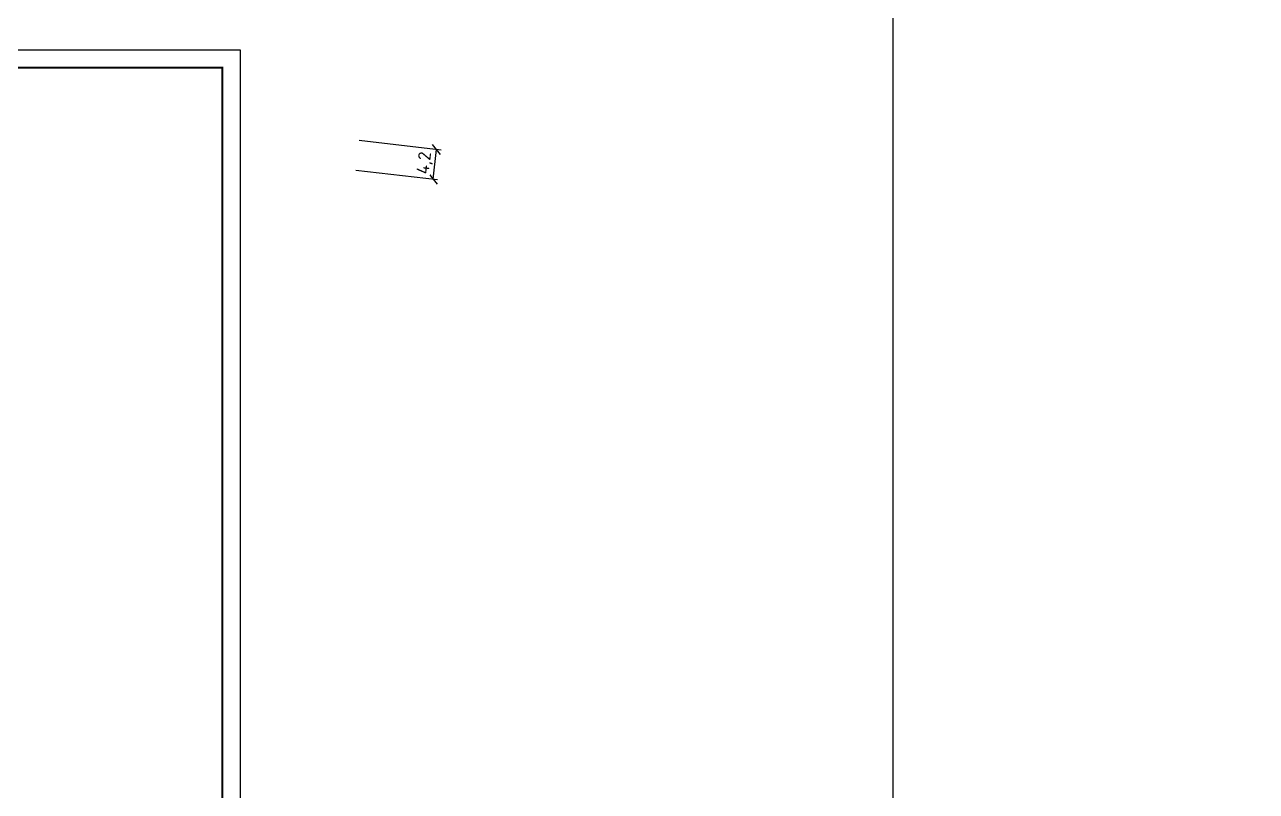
# Model space of a CAD drawing. Header units: metres. Extents: x 1642 to 8476, y 831 to 5441.
# Drawn here: x 3236.3 to 3579.5, y 2130.6 to 2344.1 of the extents above; entities that cross this region are included whole.
import ezdxf
from ezdxf.enums import TextEntityAlignment as Align

# ---------------------------------------------------------------- set-up
doc = ezdxf.new("R2010")
doc.units = ezdxf.units.M
doc.layers.add('Размеры на чертеже', color=250, linetype='Continuous', lineweight=25)
doc.styles.add('-ISOCPEUR-', font='isocpeur.ttf')
doc.styles.add('GOST', font='gost.shx', dxfattribs={"oblique": 15})
doc.styles.get("Standard").update_dxf_attribs({"font": 'arial.ttf'})
doc.dimstyles.new('М 1 к 500', dxfattribs={"dimtxt": 3.5, "dimasz": 2.5, "dimexe": 1.25, "dimexo": 0, "dimtad": 1, "dimdec": 1, "dimlfac": 0.5, "dimzin": 1, "dimtxsty": 'GOST', "dimblk": 'OBLIQUE', "dimcen": 2.5, "dimclrd": 256, "dimclre": 256, "dimclrt": 256, "dimazin": 2, "dimtfac": 1, "dimtdec": 1, "dimtmove": 0, "dimatfit": 3, "dimldrblk": 'NONE', "dimfxl": 1.25, "dimlwd": -1, "dimlwe": -1, "dimarcsym": 0})
picture_1 = doc.add_image_def('image1.jpg', size_in_pixel=(3947, 3947))

# ---------------------------------------------------------------- blocks, each defined once
blk = doc.blocks.new('_Oblique')
at = {"color": 0, "linetype": 'ByBlock', "lineweight": -2}
blk.add_line((-0.5, -0.5), (0.5, 0.5), dxfattribs=at)
blk = doc.blocks.new('*D303')
at = {"transparency": 16777216}
for p, q in [((3329.49, 2311.93), (3352.28, 2309.26)), ((3350.07, 2301.12), (3351.04, 2309.4)), ((3328.52, 2303.64), (3351.31, 2300.97))]:
    blk.add_line(p, q, dxfattribs=at)
at = {"layer": 'Defpoints', "color": 0, "lineweight": 35, "transparency": 16777216}
for p in [(3329.49, 2311.93), (3328.52, 2303.64)]:
    blk.add_point(p, dxfattribs=at)
at = {"transparency": 16777216, "xscale": 2.5, "yscale": 2.5, "zscale": 2.5}
for p, rotation in [((3351.04, 2309.4), 83.31249009423274), ((3350.07, 2301.12), 263.3124900942328)]:
    blk.add_blockref('_Oblique', p, dxfattribs=dict(at, rotation=rotation))
at = {"lineweight": 35, "transparency": 16777216, "insert": (3347.85, 2305.58), "char_height": 3.5, "attachment_point": 5, "rotation": 83.3125, "style": '-ISOCPEUR-', "bg_fill": 3, "box_fill_scale": 1.1, "bg_fill_color": 256, "bg_fill_true_color": 13158600, "bg_fill_transparency": 0}
blk.add_mtext('4,2', dxfattribs=at)
at = {"layer": 'Defpoints', "color": 0, "lineweight": 35, "transparency": 16777216}
blk.add_point((3351.04, 2309.4), dxfattribs=at)
blk = doc.blocks.new('_None')
blk = doc.blocks.new('*U330')
blk.add_lwpolyline([(0, 123), (594, 123), (594, -297), (0, -297)], close=True)
at = {"const_width": 0.5}
blk.add_lwpolyline([(20, 118), (589, 118), (589, -292), (20, -292)], close=True, dxfattribs=at)
blk.add_attdef('РАЗРАБОТАЛ', text='', height=2.5).set_placement((424.5, -264.22), align=Align.MIDDLE_LEFT)
at = {"flags": 8}
for tag, height, p in [('ДАТА', 2.5, (464.07, -264.4)), ('ЛИСТ', 3, (560.39, -271.92)), ('ЛИСТОВ', 3, (577.89, -271.92))]:
    blk.add_attdef(tag, text='', height=height, dxfattribs=at).set_placement(p, align=Align.MIDDLE_CENTER)
blk.add_attdef('ПРОВЕРИЛ', (424.75, -270.73), '', height=2.5)
for tag, p in [('ТЕПЛОВЫЕ_СЕТИ_001', (489.41, -270.98)), ('ИМЯ_ЧЕРТЕЖА_001', (492.54, -284.68))]:
    blk.add_attdef(tag, p, '', height=3, dxfattribs=at)
at = {"style": '-ISOCPEUR-', "flags": 8}
blk.add_attdef('ФОРМАТ', text='', height=3, dxfattribs=at).set_placement((554.97, -294.75), align=Align.MIDDLE_CENTER)

msp = doc.modelspace()

# ---------------------------------------------------------------- block references
at = {"layer": 'Размеры на чертеже', "lineweight": 90}
msp.add_blockref('*U330', (2702.335, 2214.151), dxfattribs=at)

# ---------------------------------------------------------------- dimensions: what is measured, and where the dimension line sits
at = {"color": 18, "lineweight": 35, "true_color": 0x000000}
dim = msp.add_aligned_dim(p1=(3328.523, 2303.643), p2=(3329.495, 2311.929), distance=-21.691, dimstyle='М 1 к 500', override={"dimtxsty": '-ISOCPEUR-', "dimtfill": 1}, dxfattribs=at)
dim.commit()
dim.dimension.update_dxf_attribs({"geometry": '*D303', "text_midpoint": (3347.845, 2305.578)})

# ---------------------------------------------------------------- pictures from other files: only their frames are drawn
image = msp.add_image(picture_1, insert=(3478.265, 1968.681), size_in_units=(499.995, 499.995))
image.dxf.flags = 7

doc.saveas('drawing.dxf')
